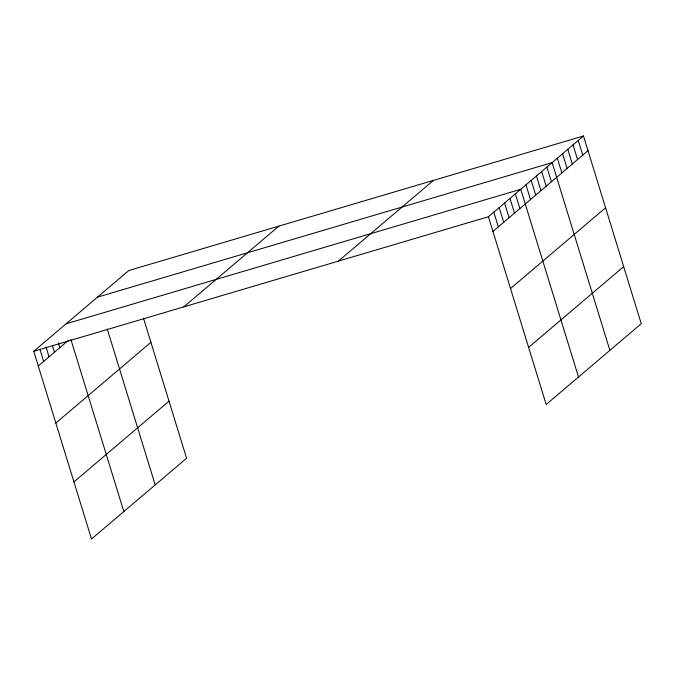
<?xml version="1.0" encoding="UTF-8"?>
<svg xmlns="http://www.w3.org/2000/svg" width="675" height="675" viewBox="0 0 675 675"><rect width="100%" height="100%" fill="white"/><g stroke="black" fill="none" stroke-linecap="round" stroke-linejoin="round"><path stroke-width="1.01" d="M143.513 318.288L186.578 458.266L91.505 539.004L33.75 351.27L128.824 270.532L583.495 135.996L641.25 323.73L546.176 404.468L488.422 216.734L583.495 135.996M38.273 365.968L68.285 340.478M183.794 306.872L278.859 226.133M55.839 423.065L150.913 342.326M73.938 481.899L169.012 401.161M338.377 261.132L433.451 180.394M492.944 231.432L588.018 150.694M510.511 288.537L605.585 207.799M528.609 347.372L623.683 266.625M97.445 297.169L552.125 162.641L609.879 350.376M66.074 323.814L520.746 189.287L578.5 377.021M33.75 351.27L488.422 216.734M578.264 140.434L582.787 155.132M573.041 144.88L577.555 159.578M567.81 149.318L572.333 164.017M562.579 153.757L567.101 168.455M557.347 158.203L561.87 172.893M546.893 167.079L551.416 181.778M541.662 171.526L546.185 186.216M536.431 175.964L540.953 190.662M531.208 180.402L535.731 195.1M525.977 184.84L530.499 199.538M515.362 193.86L519.885 208.558M509.971 198.433L514.493 213.131M504.588 203.015L509.11 217.704M499.196 207.588L503.719 222.286M493.813 212.161L498.336 226.859M107.207 328.902L155.199 484.912M70.9 339.517L123.829 511.549M58.312 342.765L59.822 347.667M52.321 345.381L54.43 352.24M46.035 347.017L49.047 356.813M40.044 349.633L43.656 361.395"/></g></svg>
